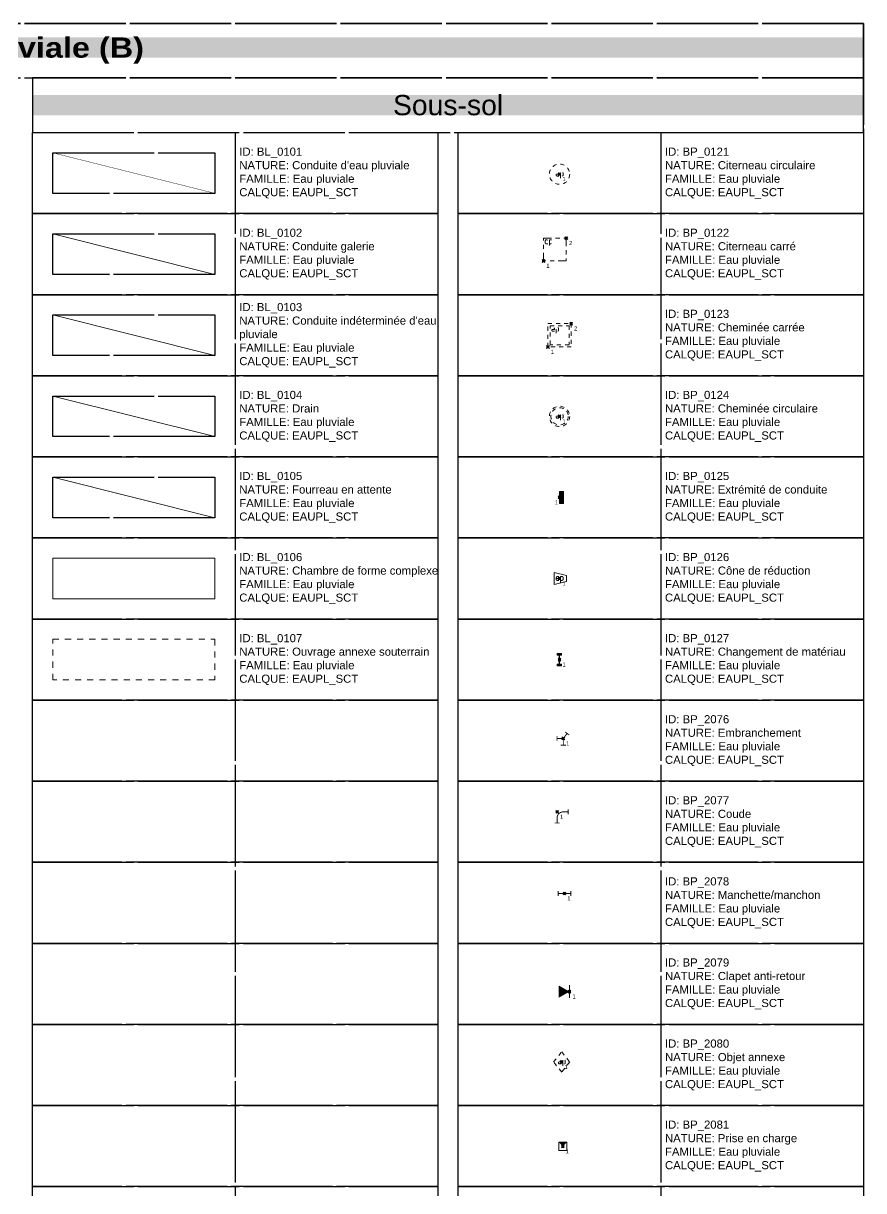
# Model space of a CAD drawing. Header units: metres. Extents: x 3067 to 3319, y 1703 to 1914.
# Drawn here: x 3129.82 to 3150.55, y 1885.15 to 1913.95 of the extents above; entities that cross this region are included whole.
import ezdxf

# ---------------------------------------------------------------- set-up
doc = ezdxf.new("R2010")
doc.units = ezdxf.units.M
for name, pattern in [('BL_0107', [0.3, 0.15, -0.15]), ('Socle_Axe', [0.35, 0.2, -0.05, 0.05, -0.05]), ('Socle_Continu', [2.5, 2.5, 0]), ('Socle_Discontinu', [0.075, 0.05, -0.025])]:
    doc.linetypes.add(name, pattern=pattern)
doc.layers.get('0').update_dxf_attribs({"lineweight": 30})
for name, color, linetype, lineweight in [('1', 7, 'Socle_Continu', 30), ('2', 7, 'Socle_Continu', 30), ('3_sens et nbr de points', 7, 'Socle_Continu', 5)]:
    doc.layers.add(name, color=color, linetype=linetype, lineweight=lineweight)
doc.layers.add('EAUPL_SCT', color=5, linetype='Socle_Continu', lineweight=13, true_color=0x0000ff)
doc.styles.add('Reseaux', font='arial.ttf')
doc.styles.get("Standard").update_dxf_attribs({"font": 'arial.ttf'})
doc.linetypes.add('BL_0101', pattern='A,3,-0.2,0.2,-0.381,["ep",Standard,S=0.254,R=0,X=-0.2,Y=-0.1],-0.381,0.2,-0.2', length=4.562)
doc.linetypes.add('BL_0102', pattern='A,3,-0.2,0.2,-0.6,["∩ ep ∩",Standard,S=0.254,R=0,X=-0.485,Y=-0.1],-0.75,0.2,-0.2', length=5.15)
doc.linetypes.add('BL_0103', pattern='A,3,-0.1,0.1,-0.6,["? ep ?",Standard,S=0.254,R=0,X=-0.485,Y=-0.1],-0.6,0.1,-0.1', length=4.6)
doc.linetypes.add('BL_0104', pattern='A,0.2,-0.2,0.2,-0.2,0.2,-0.2,["›",Standard,S=0.254,R=0,X=-0.05,Y=-0.1],-0.2', length=1.4)
doc.linetypes.add('BL_0105', pattern='A,4,-0.254,["| |",Standard,S=0.254,R=0,X=-0.127,Y=-0.1],-0.254', length=4.508)
doc.linetypes.add('BL_0106', pattern='A,0.2,0,["/",Standard,S=0.254,R=0,X=0,Y=0]', length=0.2)

# ---------------------------------------------------------------- blocks, each defined once
blk = doc.blocks.new('BP_0127')
at = {"layer": 'EAUPL_SCT', "linetype": 'Socle_Continu'}
blk.add_hatch(color=256, dxfattribs=at).paths.add_polyline_path([(0.056, 0.15), (-0.044, 0.15), (-0.044, 0.112), (0, 0.112), (0, -0.112), (-0.044, -0.113), (-0.044, -0.15), (0.056, -0.15), (0.056, -0.112), (0.013, -0.112), (0.012, 0.112), (0.056, 0.113)])
for p, q in [((0.056, 0.15), (-0.044, 0.15)), ((-0.044, 0.15), (-0.044, 0.112)), ((-0.044, 0.112), (0, 0.112)), ((0, 0.112), (0, -0.112)), ((0.013, -0.112), (0.012, 0.112)), ((0.012, 0.112), (0.056, 0.113)), ((0.056, 0.113), (0.056, 0.15)), ((0, -0.112), (-0.044, -0.113)), ((-0.044, -0.113), (-0.044, -0.15)), ((-0.044, -0.15), (0.056, -0.15)), ((0.056, -0.112), (0.013, -0.112)), ((0.056, -0.15), (0.056, -0.112))]:
    blk.add_line(p, q, dxfattribs=at)
at = {"layer": 'EAUPL_SCT', "linetype": 'Socle_Continu', "flags": 9}
for tag, p in [('ID', (0.705, -0.038)), ('NATURE', (0.705, -0.359)), ('FAMILLE', (0.705, -0.68)), ('CALQUE', (0.705, -1.001))]:
    blk.add_attdef(tag, p, '', height=0.2, dxfattribs=at)
blk = doc.blocks.new('BP_0125')
at = {"layer": 'EAUPL_SCT', "linetype": 'Socle_Continu'}
blk.add_hatch(color=256, dxfattribs=at).paths.add_polyline_path([(0.1, 0.15), (0.1, -0.15), (0, -0.15), (0, 0.15)])
at = {"layer": 'EAUPL_SCT', "linetype": 'Socle_Continu', "flags": 128}
blk.add_lwpolyline([(0, 0.15), (0.1, 0.15), (0.1, -0.15), (0, -0.15)], close=True, dxfattribs=at)
at = {"layer": 'EAUPL_SCT', "linetype": 'Socle_Continu', "flags": 9}
for tag, p in [('ID', (0.775, 0.541)), ('NATURE', (0.775, 0.22)), ('FAMILLE', (0.775, -0.101)), ('CALQUE', (0.775, -0.423)), ('TYPE', (0.775, -0.744))]:
    blk.add_attdef(tag, p, '', height=0.2, dxfattribs=at)
blk = doc.blocks.new('BP_0121')
at = {"layer": 'EAUPL_SCT', "linetype": 'Socle_Discontinu', "flags": 128}
for points in [[(-0.017, -0.047), (-0.057, -0.047, -0.424), (-0.081, -0.022), (-0.081, 0.018, -0.997785), (-0.017, 0.018), (-0.017, 0.002), (-0.073, 0.002)], [(0.024, -0.095), (0.024, 0.05), (0.06, 0.05, -0.410802), (0.088, 0.022), (0.088, -0.02, -0.396178), (0.06, -0.047), (0.032, -0.047)]]:
    blk.add_lwpolyline(points, format="xyb", dxfattribs=at)
at = {"layer": 'EAUPL_SCT', "linetype": 'Socle_Discontinu'}
blk.add_circle((0, 0), 0.25, dxfattribs=at)
at = {"layer": 'EAUPL_SCT', "linetype": 'Socle_Discontinu', "flags": 9}
for tag, p in [('ID', (0.636, 0.406)), ('NATURE', (0.636, 0.084)), ('FAMILLE', (0.636, -0.237)), ('CALQUE', (0.636, -0.558))]:
    blk.add_attdef(tag, p, '', height=0.2, dxfattribs=at)
blk = doc.blocks.new('BP_0122')
at = {"layer": 'EAUPL_SCT', "linetype": 'Socle_Axe'}
blk.add_lwpolyline([(0, 0.562), (0.562, 0.562), (0.562, 0), (0, 0)], close=True, dxfattribs=at)
at = {"layer": 'EAUPL_SCT', "linetype": 'Socle_Axe', "flags": 128}
for points in [[(0.106, 0.425), (0.066, 0.425, -0.424), (0.042, 0.45), (0.042, 0.49, -0.997785), (0.106, 0.49), (0.106, 0.474), (0.05, 0.474)], [(0.146, 0.377), (0.146, 0.522), (0.183, 0.522, -0.410802), (0.211, 0.494), (0.211, 0.452, -0.396178), (0.183, 0.425), (0.154, 0.425)]]:
    blk.add_lwpolyline(points, format="xyb", dxfattribs=at)
at = {"layer": 'EAUPL_SCT', "linetype": 'Socle_Axe', "flags": 9}
for tag, p in [('ID', (1.081, 0.342)), ('NATURE', (1.081, 0.02)), ('FAMILLE', (1.081, -0.301)), ('CALQUE', (1.081, -0.622))]:
    blk.add_attdef(tag, p, '', height=0.2, dxfattribs=at)
blk = doc.blocks.new('BP_0123')
at = {"layer": 'EAUPL_SCT', "linetype": 'Socle_Discontinu'}
for points in [[(0, 0.576), (0.576, 0.576), (0.576, 0), (0, 0)], [(0.054, 0.522), (0.522, 0.522), (0.522, 0.054), (0.054, 0.054)]]:
    blk.add_lwpolyline(points, close=True, dxfattribs=at)
at = {"layer": 'EAUPL_SCT', "linetype": 'Socle_Discontinu', "flags": 128}
for points in [[(0.16, 0.385), (0.12, 0.385, -0.424), (0.096, 0.409), (0.096, 0.45, -0.997785), (0.16, 0.45), (0.16, 0.433), (0.104, 0.433)], [(0.2, 0.337), (0.2, 0.482), (0.237, 0.482, -0.410802), (0.265, 0.454), (0.265, 0.412, -0.396178), (0.237, 0.385), (0.208, 0.385)]]:
    blk.add_lwpolyline(points, format="xyb", dxfattribs=at)
at = {"layer": 'EAUPL_SCT', "linetype": 'Socle_Discontinu', "flags": 9}
for tag, p in [('ID', (1.071, 0.584)), ('NATURE', (1.071, 0.262)), ('FAMILLE', (1.071, -0.059)), ('CALQUE', (1.071, -0.38))]:
    blk.add_attdef(tag, p, '', height=0.2, dxfattribs=at)
blk = doc.blocks.new('BP_0124')
at = {"layer": 'EAUPL_SCT', "linetype": 'Socle_Discontinu', "flags": 128}
for points in [[(-0.017, -0.047), (-0.057, -0.047, -0.424), (-0.081, -0.022), (-0.081, 0.018, -0.997785), (-0.017, 0.018), (-0.017, 0.002), (-0.073, 0.002)], [(0.024, -0.095), (0.024, 0.05), (0.06, 0.05, -0.410802), (0.088, 0.022), (0.088, -0.02, -0.396178), (0.06, -0.047), (0.032, -0.047)]]:
    blk.add_lwpolyline(points, format="xyb", dxfattribs=at)
at = {"layer": 'EAUPL_SCT', "linetype": 'Socle_Discontinu'}
for radius in [0.25, 0.213]:
    blk.add_circle((0, 0), radius, dxfattribs=at)
at = {"layer": 'EAUPL_SCT', "linetype": 'Socle_Discontinu', "flags": 9}
for tag, p in [('ID', (0.791, 0.348)), ('NATURE', (0.791, 0.027)), ('FAMILLE', (0.791, -0.294)), ('CALQUE', (0.791, -0.615))]:
    blk.add_attdef(tag, p, '', height=0.2, dxfattribs=at)
blk = doc.blocks.new('BP_0126')
at = {"layer": 'EAUPL_SCT', "linetype": 'Socle_Continu', "flags": 128}
blk.add_lwpolyline([(-0.136, 0.151), (-0.136, -0.15), (0.17, -0.075), (0.17, 0.075)], close=True, dxfattribs=at)
for points in [[(-0.016, -0.046), (-0.057, -0.046, -0.424), (-0.081, -0.022), (-0.081, 0.018, -0.997785), (-0.016, 0.018), (-0.016, 0.002), (-0.073, 0.002)], [(0.024, -0.095), (0.024, 0.05), (0.06, 0.05, -0.410802), (0.088, 0.022), (0.088, -0.02, -0.396178), (0.06, -0.046), (0.032, -0.046)]]:
    blk.add_lwpolyline(points, format="xyb", dxfattribs=at)
at = {"layer": 'EAUPL_SCT', "linetype": 'Socle_Continu', "flags": 9}
for tag, p in [('ID', (0.686, 0.618)), ('NATURE', (0.686, 0.296)), ('FAMILLE', (0.686, -0.025)), ('CALQUE', (0.686, -0.346)), ('TYPE', (0.686, -0.667))]:
    blk.add_attdef(tag, p, '', height=0.2, dxfattribs=at)
blk = doc.blocks.new('BP_2076')
at = {"layer": 'EAUPL_SCT', "linetype": 'Socle_Continu', "const_width": 0.0225, "flags": 128}
for points in [[(-0.155, -0.063), (-0.155, 0.063)], [(-0.155, 0), (0, 0)], [(0.095, 0.122), (0, 0)], [(0, -0.167), (0, 0)], [(0.045, 0.161), (0.144, 0.084)], [(-0.063, -0.167), (0.063, -0.167)]]:
    blk.add_lwpolyline(points, dxfattribs=at)
at = {"layer": 'EAUPL_SCT', "linetype": 'Socle_Continu', "flags": 9}
for tag, p in [('ID', (0.696, -0.013)), ('NATURE', (0.696, -0.334)), ('CALQUE', (0.696, -0.977)), ('TYPE', (0.696, -1.298))]:
    blk.add_attdef(tag, p, '', height=0.2, dxfattribs=at)
at = {"layer": 'EAUPL_SCT', "linetype": 'Socle_Continu', "style": 'Reseaux', "flags": 9}
blk.add_attdef('FAMILLE', (0.696, -0.656), '', height=0.2, dxfattribs=at)
blk = doc.blocks.new('BP_2077')
at = {"layer": 'EAUPL_SCT', "linetype": 'Socle_Continu', "const_width": 0.0225, "flags": 128}
blk.add_lwpolyline([(0, -0.275), (0, -0.15, -0.414214), (0.15, 0), (0.275, 0)], format="xyb", dxfattribs=at)
for points in [[(0.275, -0.063), (0.275, 0.063)], [(-0.063, -0.275), (0.063, -0.275)]]:
    blk.add_lwpolyline(points, dxfattribs=at)
at = {"layer": 'EAUPL_SCT', "linetype": 'Socle_Continu', "flags": 9}
for tag, p in [('ID', (0.946, -0.087)), ('NATURE', (0.946, -0.408)), ('TYPE', (0.946, -1.372))]:
    blk.add_attdef(tag, p, '', height=0.2, dxfattribs=at)
at = {"layer": 'EAUPL_SCT', "linetype": 'Socle_Continu', "style": 'Reseaux', "flags": 9}
for tag, p in [('FAMILLE', (0.946, -0.729)), ('CALQUE', (0.946, -1.051))]:
    blk.add_attdef(tag, p, '', height=0.2, dxfattribs=at)
blk = doc.blocks.new('BP_2078')
at = {"layer": 'EAUPL_SCT', "linetype": 'Socle_Continu', "const_width": 0.0225, "flags": 128}
for points in [[(-0.157, -0.063), (-0.157, 0.063)], [(-0.157, 0), (0.157, 0)], [(0.157, -0.063), (0.157, 0.063)]]:
    blk.add_lwpolyline(points, dxfattribs=at)
at = {"layer": 'EAUPL_SCT', "linetype": 'Socle_Continu', "flags": 9}
for tag, p in [('ID', (0.687, 0.023)), ('NATURE', (0.687, -0.299)), ('CALQUE', (0.687, -0.941)), ('TYPE', (0.687, -1.262))]:
    blk.add_attdef(tag, p, '', height=0.2, dxfattribs=at)
at = {"layer": 'EAUPL_SCT', "linetype": 'Socle_Continu', "style": 'Reseaux', "flags": 9}
blk.add_attdef('FAMILLE', (0.687, -0.62), '', height=0.2, dxfattribs=at)
blk = doc.blocks.new('BP_2079')
at = {"layer": 'EAUPL_SCT', "linetype": 'Socle_Continu', "flags": 128}
blk.add_lwpolyline([(-0.265, 0, 0.3, 0, 0), (0, 0, 0, 0, 0)], format="xyseb", dxfattribs=at)
at = {"layer": 'EAUPL_SCT', "linetype": 'Socle_Continu', "const_width": 0.0225, "flags": 128}
blk.add_lwpolyline([(0, 0.16), (0, -0.16)], dxfattribs=at)
at = {"layer": 'EAUPL_SCT', "linetype": 'Socle_Continu', "flags": 9}
for tag, p in [('ID', (0.534, 0.259)), ('NATURE', (0.534, -0.062)), ('FAMILLE', (0.534, -0.383)), ('CALQUE', (0.534, -0.705))]:
    blk.add_attdef(tag, p, '', height=0.2, dxfattribs=at)
blk = doc.blocks.new('BP_2080')
at = {"layer": 'EAUPL_SCT', "linetype": 'Socle_Discontinu'}
blk.add_lwpolyline([(0, 0.25), (0.2, 0), (0, -0.25), (-0.2, 0)], close=True, dxfattribs=at)
at = {"layer": 'EAUPL_SCT', "linetype": 'Socle_Discontinu', "flags": 128}
for points in [[(-0.016, -0.046), (-0.057, -0.046, -0.424), (-0.081, -0.022), (-0.081, 0.018, -0.997785), (-0.016, 0.018), (-0.016, 0.002), (-0.073, 0.002)], [(0.024, -0.095), (0.024, 0.05), (0.06, 0.05, -0.410802), (0.088, 0.022), (0.088, -0.02, -0.396178), (0.06, -0.046), (0.032, -0.046)]]:
    blk.add_lwpolyline(points, format="xyb", dxfattribs=at)
at = {"layer": 'EAUPL_SCT', "linetype": 'Socle_Discontinu', "flags": 9}
for tag, p in [('ID', (0.732, 0.121)), ('NATURE', (0.732, -0.2)), ('FAMILLE', (0.732, -0.521)), ('CALQUE', (0.732, -0.842)), ('TYPE', (0.732, -1.164))]:
    blk.add_attdef(tag, p, '', height=0.2, dxfattribs=at)
blk = doc.blocks.new('BP_2081')
at = {"layer": 'EAUPL_SCT', "linetype": 'Socle_Continu'}
h = blk.add_hatch(color=256, dxfattribs=at)
h.dxf.hatch_style = 1
h.paths.add_polyline_path([(0.1, 0.1), (0.1, 0.1), (-0.1, 0.1), (0, 0)])
blk.add_lwpolyline([(-0.1, -0.1), (0.1, -0.1), (0.1, 0.1), (-0.1, 0.1)], close=True, dxfattribs=at)
at = {"layer": 'EAUPL_SCT', "linetype": 'Socle_Continu', "flags": 9}
for tag, p in [('ID', (0.523, -0.096)), ('NATURE', (0.523, -0.417)), ('FAMILLE', (0.523, -0.738)), ('CALQUE', (0.523, -1.06))]:
    blk.add_attdef(tag, p, '', height=0.2, dxfattribs=at)

msp = doc.modelspace()

# ---------------------------------------------------------------- linework, layer by layer
at = {"linetype": 'Socle_Continu'}
for p, q in [((3135.049, 1911.253), (3135.049, 1871.253)), ((3145.549, 1911.253), (3145.549, 1871.253))]:
    msp.add_line(p, q, dxfattribs=at)
for points in [[(3109.049, 1912.6), (3150.549, 1912.6), (3150.549, 1913.947), (3109.049, 1913.947)], [(3130.049, 1911.253), (3150.549, 1911.253), (3150.549, 1912.6), (3130.049, 1912.6)], [(3130.049, 1911.253), (3140.049, 1911.253), (3140.049, 1909.253), (3130.049, 1909.253)], [(3140.549, 1911.253), (3150.549, 1911.253), (3150.549, 1909.253), (3140.549, 1909.253)], [(3130.049, 1909.253), (3140.049, 1909.253), (3140.049, 1907.253), (3130.049, 1907.253)], [(3140.549, 1909.253), (3150.549, 1909.253), (3150.549, 1907.253), (3140.549, 1907.253)], [(3130.049, 1907.253), (3140.049, 1907.253), (3140.049, 1905.253), (3130.049, 1905.253)], [(3140.549, 1907.253), (3150.549, 1907.253), (3150.549, 1905.253), (3140.549, 1905.253)], [(3130.049, 1905.253), (3140.049, 1905.253), (3140.049, 1903.253), (3130.049, 1903.253)], [(3140.549, 1905.253), (3150.549, 1905.253), (3150.549, 1903.253), (3140.549, 1903.253)], [(3130.049, 1903.253), (3140.049, 1903.253), (3140.049, 1901.253), (3130.049, 1901.253)], [(3140.549, 1903.253), (3150.549, 1903.253), (3150.549, 1901.253), (3140.549, 1901.253)], [(3130.049, 1901.253), (3140.049, 1901.253), (3140.049, 1899.253), (3130.049, 1899.253)], [(3140.549, 1901.253), (3150.549, 1901.253), (3150.549, 1899.253), (3140.549, 1899.253)], [(3130.049, 1899.253), (3140.049, 1899.253), (3140.049, 1897.253), (3130.049, 1897.253)], [(3140.549, 1899.253), (3150.549, 1899.253), (3150.549, 1897.253), (3140.549, 1897.253)], [(3130.049, 1897.253), (3140.049, 1897.253), (3140.049, 1895.253), (3130.049, 1895.253)], [(3140.549, 1897.253), (3150.549, 1897.253), (3150.549, 1895.253), (3140.549, 1895.253)], [(3130.049, 1895.253), (3140.049, 1895.253), (3140.049, 1893.253), (3130.049, 1893.253)], [(3140.549, 1895.253), (3150.549, 1895.253), (3150.549, 1893.253), (3140.549, 1893.253)], [(3130.049, 1893.253), (3140.049, 1893.253), (3140.049, 1891.253), (3130.049, 1891.253)], [(3140.549, 1893.253), (3150.549, 1893.253), (3150.549, 1891.253), (3140.549, 1891.253)], [(3130.049, 1891.253), (3140.049, 1891.253), (3140.049, 1889.253), (3130.049, 1889.253)], [(3140.549, 1891.253), (3150.549, 1891.253), (3150.549, 1889.253), (3140.549, 1889.253)], [(3130.049, 1889.253), (3140.049, 1889.253), (3140.049, 1887.253), (3130.049, 1887.253)], [(3140.549, 1889.253), (3150.549, 1889.253), (3150.549, 1887.253), (3140.549, 1887.253)], [(3130.049, 1887.253), (3140.049, 1887.253), (3140.049, 1885.253), (3130.049, 1885.253)], [(3140.549, 1887.253), (3150.549, 1887.253), (3150.549, 1885.253), (3140.549, 1885.253)], [(3130.049, 1885.253), (3140.049, 1885.253), (3140.049, 1883.253), (3130.049, 1883.253)], [(3140.549, 1885.253), (3150.549, 1885.253), (3150.549, 1883.253), (3140.549, 1883.253)]]:
    msp.add_lwpolyline(points, close=True, dxfattribs=at)
at = {"layer": '1', "color": 5, "linetype": 'Socle_Continu'}
msp.add_lwpolyline([(3109.049, 1913.947), (3150.549, 1913.947), (3150.549, 1855.253), (3109.049, 1855.253)], close=True, dxfattribs=at)
at = {"layer": '2', "linetype": 'Socle_Continu'}
for points in [[(3130.549, 1910.753), (3134.549, 1910.753), (3134.549, 1909.753), (3130.549, 1909.753)], [(3130.549, 1908.753), (3134.549, 1908.753), (3134.549, 1907.753), (3130.549, 1907.753)], [(3130.549, 1906.753), (3134.549, 1906.753), (3134.549, 1905.753), (3130.549, 1905.753)], [(3130.549, 1904.753), (3134.549, 1904.753), (3134.549, 1903.753), (3130.549, 1903.753)], [(3130.549, 1902.753), (3134.549, 1902.753), (3134.549, 1901.753), (3130.549, 1901.753)]]:
    msp.add_lwpolyline(points, close=True, dxfattribs=at)
at = {"layer": '3_sens et nbr de points', "linetype": 'Socle_Continu'}
for p, q in [((3143.014, 1910.262), (3143.084, 1910.191)), ((3143.014, 1910.262), (3143.084, 1910.191)), ((3143.014, 1910.191), (3143.084, 1910.262)), ((3143.178, 1908.684), (3143.249, 1908.613)), ((3143.178, 1908.684), (3143.249, 1908.613)), ((3143.178, 1908.613), (3143.249, 1908.684)), ((3142.616, 1908.122), (3142.687, 1908.051)), ((3142.616, 1908.122), (3142.687, 1908.051)), ((3142.616, 1908.051), (3142.687, 1908.122)), ((3143.301, 1906.576), (3143.372, 1906.506)), ((3143.301, 1906.576), (3143.372, 1906.506)), ((3143.301, 1906.506), (3143.372, 1906.576)), ((3142.726, 1906.001), (3142.797, 1905.93)), ((3142.726, 1906.001), (3142.797, 1905.93)), ((3142.726, 1905.93), (3142.797, 1906.001)), ((3143.014, 1904.289), (3143.084, 1904.218)), ((3143.014, 1904.289), (3143.084, 1904.218)), ((3143.014, 1904.218), (3143.084, 1904.289)), ((3143.014, 1902.289), (3143.084, 1902.218)), ((3143.014, 1902.289), (3143.084, 1902.218)), ((3143.014, 1902.218), (3143.084, 1902.289)), ((3143.014, 1900.289), (3143.084, 1900.218)), ((3143.014, 1900.289), (3143.084, 1900.218)), ((3143.014, 1900.218), (3143.084, 1900.289)), ((3143.014, 1898.289), (3143.084, 1898.218)), ((3143.014, 1898.289), (3143.084, 1898.218)), ((3143.014, 1898.218), (3143.084, 1898.289)), ((3143.105, 1896.344), (3143.176, 1896.273)), ((3143.105, 1896.344), (3143.176, 1896.273)), ((3143.105, 1896.273), (3143.176, 1896.344)), ((3142.953, 1894.532), (3143.023, 1894.462)), ((3142.953, 1894.532), (3143.023, 1894.462)), ((3142.953, 1894.462), (3143.023, 1894.532)), ((3143.134, 1892.518), (3143.204, 1892.447)), ((3143.134, 1892.518), (3143.204, 1892.447)), ((3143.134, 1892.447), (3143.204, 1892.518)), ((3143.26, 1890.099), (3143.33, 1890.028)), ((3143.26, 1890.099), (3143.33, 1890.028)), ((3143.26, 1890.028), (3143.33, 1890.099)), ((3143.067, 1888.363), (3143.137, 1888.292)), ((3143.067, 1888.363), (3143.137, 1888.292)), ((3143.067, 1888.292), (3143.137, 1888.363)), ((3143.093, 1886.281), (3143.164, 1886.21)), ((3143.093, 1886.21), (3143.164, 1886.281))]:
    msp.add_line(p, q, dxfattribs=at)
for centre in [(3143.049, 1910.226), (3143.214, 1908.648), (3142.652, 1908.087), (3143.337, 1906.541), (3142.761, 1905.965), (3143.049, 1904.253), (3143.049, 1902.253), (3143.049, 1900.253), (3143.049, 1898.253), (3143.141, 1896.309), (3142.988, 1894.497), (3143.169, 1892.483), (3143.295, 1890.063), (3143.102, 1888.327), (3143.129, 1886.246)]:
    msp.add_circle(centre, 0.025, dxfattribs=at)
at = {"layer": 'EAUPL_SCT', "linetype": 'BL_0101', "const_width": 0.01, "flags": 128}
msp.add_lwpolyline([(3130.549, 1909.753), (3130.549, 1910.753), (3134.549, 1909.753), (3134.549, 1910.753)], dxfattribs=at)
at = {"layer": 'EAUPL_SCT', "linetype": 'BL_0102', "flags": 128}
msp.add_lwpolyline([(3130.549, 1907.753), (3130.549, 1908.753), (3134.549, 1907.753), (3134.549, 1908.753)], dxfattribs=at)
at = {"layer": 'EAUPL_SCT', "linetype": 'BL_0103', "flags": 128}
msp.add_lwpolyline([(3130.549, 1905.753), (3130.549, 1906.753), (3134.549, 1905.753), (3134.549, 1906.753)], dxfattribs=at)
at = {"layer": 'EAUPL_SCT', "linetype": 'BL_0104', "flags": 128}
msp.add_lwpolyline([(3130.549, 1903.753), (3130.549, 1904.753), (3134.549, 1903.753), (3134.549, 1904.753)], dxfattribs=at)
at = {"layer": 'EAUPL_SCT', "linetype": 'BL_0105', "flags": 128}
msp.add_lwpolyline([(3130.549, 1901.753), (3130.549, 1902.753), (3134.549, 1901.753), (3134.549, 1902.753)], dxfattribs=at)
at = {"layer": 'EAUPL_SCT', "linetype": 'BL_0106'}
msp.add_lwpolyline([(3130.549, 1900.753), (3134.549, 1900.753), (3134.549, 1899.753), (3130.549, 1899.753)], close=True, dxfattribs=at)
at = {"layer": 'EAUPL_SCT', "linetype": 'BL_0107'}
msp.add_lwpolyline([(3130.549, 1898.753), (3134.549, 1898.753), (3134.549, 1897.753), (3130.549, 1897.753)], close=True, dxfattribs=at)

# ---------------------------------------------------------------- block references
at = {"layer": 'EAUPL_SCT', "linetype": 'Socle_Continu'}
for name, p in [('BP_0121', (3143.049, 1910.226)), ('BP_0122', (3142.652, 1908.087)), ('BP_0123', (3142.761, 1905.966)), ('BP_0124', (3143.049, 1904.253)), ('BP_0125', (3143.049, 1902.253)), ('BP_0126', (3143.049, 1900.253)), ('BP_0127', (3143.037, 1898.253)), ('BP_2076', (3143.141, 1896.309)), ('BP_2077', (3142.988, 1894.497)), ('BP_2078', (3143.169, 1892.483)), ('BP_2079', (3143.295, 1890.063)), ('BP_2080', (3143.102, 1888.327)), ('BP_2081', (3143.129, 1886.246))]:
    msp.add_blockref(name, p, dxfattribs=at)

# ---------------------------------------------------------------- texts
at = {"linetype": 'Socle_Continu', "char_height": 0.5, "attachment_point": 5, "bg_fill": 1, "box_fill_scale": 1, "bg_fill_transparency": 0}
for s, insert, width, bg_fill_color in [('{\\fArial Black|b0|i0|c0|p34;\\C256;\\c16777215;Eau pluviale (B)}', (3129.799, 1913.274), 41.5, 5), ('\\pxqc;Sous-sol', (3140.299, 1911.927), 20.5, 254)]:
    msp.add_mtext(s, dxfattribs=dict(at, insert=insert, width=width, bg_fill_color=bg_fill_color))
at = {"linetype": 'Socle_Continu', "char_height": 0.2, "width": 4.9, "attachment_point": 4}
for s, insert in [("ID: BL_0101\\PNATURE: Conduite d'eau pluviale\\PFAMILLE: Eau pluviale\\PCALQUE: EAUPL_SCT", (3135.149, 1910.253)), ('ID: BP_0121\\PNATURE: Citerneau circulaire\\PFAMILLE: Eau pluviale\\PCALQUE: EAUPL_SCT', (3145.649, 1910.253)), ('ID: BL_0102\\PNATURE: Conduite galerie\\PFAMILLE: Eau pluviale\\PCALQUE: EAUPL_SCT', (3135.149, 1908.253)), ('ID: BP_0122\\PNATURE: Citerneau carré\\PFAMILLE: Eau pluviale\\PCALQUE: EAUPL_SCT', (3145.649, 1908.253)), ("ID: BL_0103\\PNATURE: Conduite indéterminée d'eau pluviale\\PFAMILLE: Eau pluviale\\PCALQUE: EAUPL_SCT", (3135.149, 1906.253)), ('ID: BP_0123\\PNATURE: Cheminée carrée\\PFAMILLE: Eau pluviale\\PCALQUE: EAUPL_SCT', (3145.649, 1906.253)), ('ID: BL_0104\\PNATURE: Drain\\PFAMILLE: Eau pluviale\\PCALQUE: EAUPL_SCT', (3135.149, 1904.253)), ('ID: BP_0124\\PNATURE: Cheminée circulaire\\PFAMILLE: Eau pluviale\\PCALQUE: EAUPL_SCT', (3145.649, 1904.253)), ('ID: BL_0105\\PNATURE: Fourreau en attente\\PFAMILLE: Eau pluviale\\PCALQUE: EAUPL_SCT', (3135.149, 1902.253)), ('ID: BP_0125\\PNATURE: Extrémité de conduite\\PFAMILLE: Eau pluviale\\PCALQUE: EAUPL_SCT', (3145.649, 1902.253)), ('ID: BL_0106\\PNATURE: Chambre de forme complexe\\PFAMILLE: Eau pluviale\\PCALQUE: EAUPL_SCT', (3135.149, 1900.253)), ('ID: BP_0126\\PNATURE: Cône de réduction\\PFAMILLE: Eau pluviale\\PCALQUE: EAUPL_SCT', (3145.649, 1900.253)), ('ID: BL_0107\\PNATURE: Ouvrage annexe souterrain\\PFAMILLE: Eau pluviale\\PCALQUE: EAUPL_SCT', (3135.149, 1898.253)), ('ID: BP_0127\\PNATURE: Changement de matériau\\PFAMILLE: Eau pluviale\\PCALQUE: EAUPL_SCT', (3145.649, 1898.253)), ('ID: BP_2076\\PNATURE: Embranchement\\PFAMILLE: Eau pluviale\\PCALQUE: EAUPL_SCT', (3145.649, 1896.253)), ('ID: BP_2077\\PNATURE: Coude\\PFAMILLE: Eau pluviale\\PCALQUE: EAUPL_SCT', (3145.649, 1894.253)), ('ID: BP_2078\\PNATURE: Manchette/manchon\\PFAMILLE: Eau pluviale\\PCALQUE: EAUPL_SCT', (3145.649, 1892.253)), ('ID: BP_2079\\PNATURE: Clapet anti-retour\\PFAMILLE: Eau pluviale\\PCALQUE: EAUPL_SCT', (3145.649, 1890.253)), ('ID: BP_2080\\PNATURE: Objet annexe\\PFAMILLE: Eau pluviale\\PCALQUE: EAUPL_SCT', (3145.649, 1888.253)), ('ID: BP_2081\\PNATURE: Prise en charge\\PFAMILLE: Eau pluviale\\PCALQUE: EAUPL_SCT', (3145.649, 1886.253))]:
    msp.add_mtext(s, dxfattribs=dict(at, insert=insert))
at = {"layer": '3_sens et nbr de points', "linetype": 'Socle_Continu', "char_height": 0.1, "attachment_point": 1}
for s, insert in [('1', (3143.12, 1910.155)), ('2', (3143.284, 1908.578)), ('1', (3142.722, 1908.016)), ('2', (3143.408, 1906.47)), ('1', (3142.832, 1905.895)), ('1', (3143.12, 1904.182)), ('1', (3142.934, 1902.183)), ('1', (3143.12, 1900.182)), ('1', (3143.12, 1898.182)), ('1', (3143.211, 1896.238)), ('1', (3143.059, 1894.426)), ('1', (3143.24, 1892.412)), ('1', (3143.366, 1889.993)), ('1', (3143.173, 1888.257)), ('1', (3143.199, 1886.175))]:
    msp.add_mtext_dynamic_manual_height_columns(s, width=0.17351, gutter_width=1, heights=[0], dxfattribs=dict(at, insert=insert))

doc.saveas('drawing.dxf')
